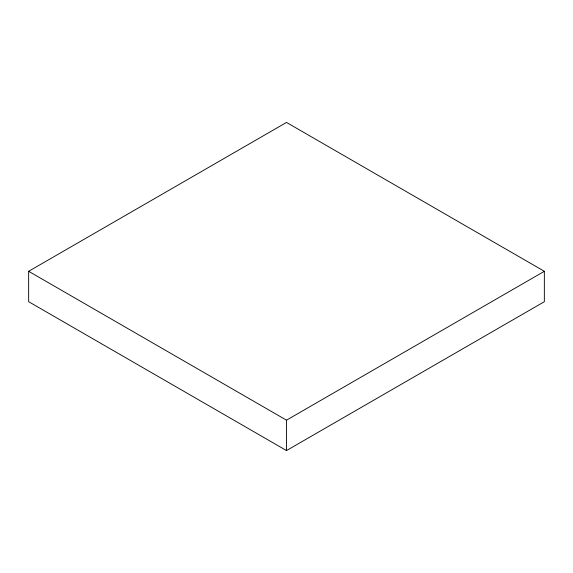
<?xml version="1.0" encoding="UTF-8"?>
<svg xmlns="http://www.w3.org/2000/svg" width="573" height="573" viewBox="0 0 573 573"><rect width="100%" height="100%" fill="white"/><g stroke="black" fill="none" stroke-linecap="round" stroke-linejoin="round"><path stroke-width="0.86" d="M28.65 271.301L286.5 122.436L544.35 271.301L544.35 301.699L286.5 450.564L28.65 301.699L28.65 271.301L286.5 420.174L544.35 271.301M286.5 420.174L286.5 450.564"/></g></svg>
